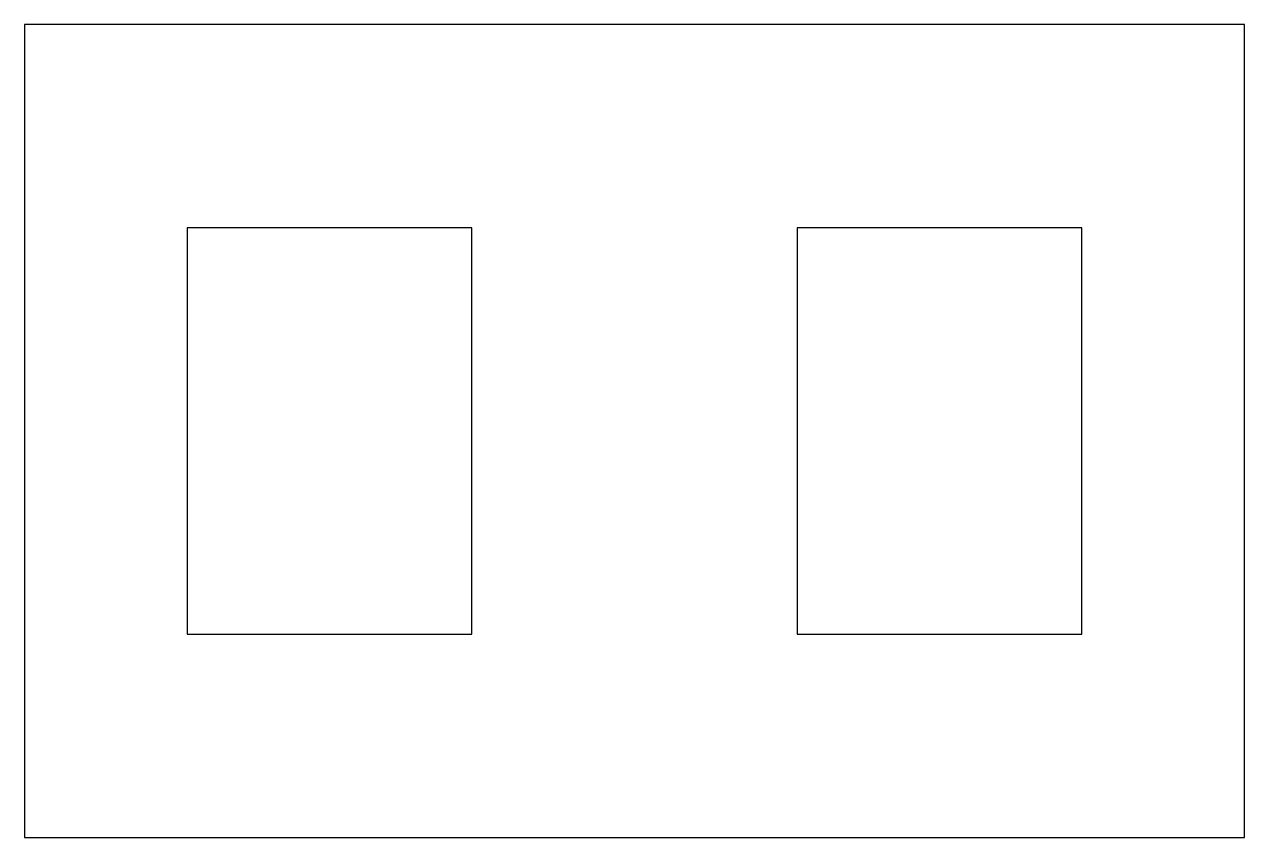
# Model space of a CAD drawing. Header units: metres. Extents: x 0 to 30, y 0 to 20.
import ezdxf

# ---------------------------------------------------------------- set-up
doc = ezdxf.new("R2010")
doc.units = ezdxf.units.M
doc.layers.add('BOUNDARY', color=7, linetype='Continuous')
doc.layers.add('HOLE', color=1, linetype='Continuous')

msp = doc.modelspace()

# ---------------------------------------------------------------- linework, layer by layer
at = {"layer": 'BOUNDARY'}
msp.add_lwpolyline([(0, 0), (30, 0), (30, 20), (0, 20)], close=True, dxfattribs=at)
at = {"layer": 'HOLE'}
for points in [[(4, 5), (11, 5), (11, 15), (4, 15)], [(19, 5), (26, 5), (26, 15), (19, 15)]]:
    msp.add_lwpolyline(points, close=True, dxfattribs=at)

doc.saveas('drawing.dxf')
